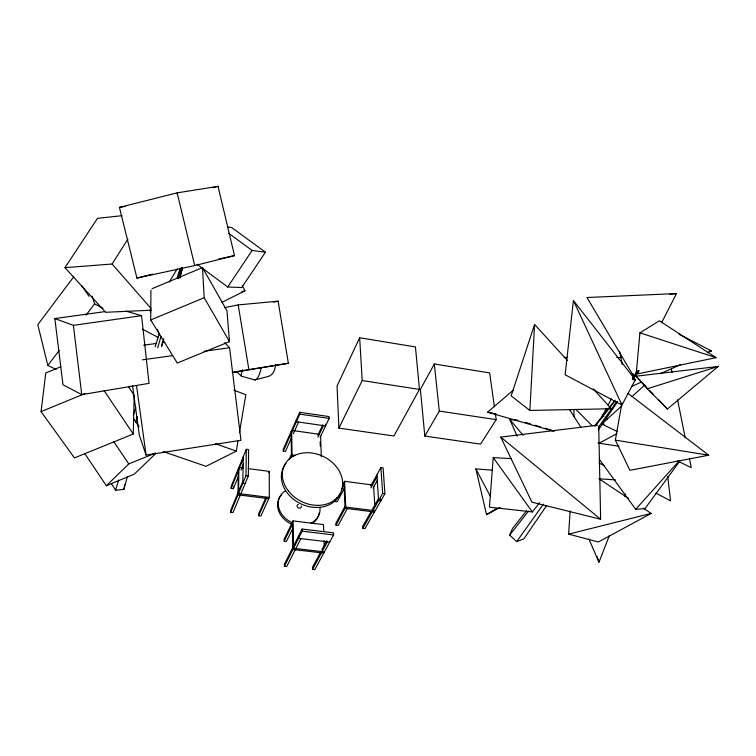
<?xml version="1.0" encoding="UTF-8"?>
<svg xmlns="http://www.w3.org/2000/svg" width="756" height="756" viewBox="0 0 756 756"><rect width="100%" height="100%" fill="white"/><g stroke="black" fill="none" stroke-linecap="round" stroke-linejoin="round"><path stroke-width="1.13" d="M248.261 468.635L269.268 471.404L269.316 497.429L260.905 516.017L258.656 515.743L258.665 513.787L265.989 497.448M152.013 288.716L202.495 267.605L226.942 310.716L229.474 341.608L177.273 363.05L150.727 319.939L150.935 290.304M242.865 481.194L230.693 510.366L230.646 512.341L232.933 512.615L248.346 475.968L248.62 449.622L246.295 449.3L231.175 486.42L231.138 488.338L233.387 488.622L238.31 476.63M230.646 512.341L245.983 475.656L246.295 449.3M243.186 456.926L242.837 483.188L245.18 483.49M238.395 468.701L237.97 494.83L268.749 498.695M233.387 488.622L233.424 486.703M60.792 366.773L45.757 373.001L41.079 411.623L74.447 457.909L133.254 434.02L134.19 395.416L128.482 386.703M611.358 408.731L529.861 410.47L534.587 324.456L567.425 360.499M643.318 508.193L651.199 513.409L598.327 541.995L568.616 534.133L570.156 510.971M511.632 458.627L493.243 457.626L489.425 507.182L532.356 511.925L539.633 502.702M636.174 374.163L639.926 332.838L659.421 320.799L716.055 357.664L636.174 374.163L637.1 372.046M573.426 300.557L565.119 374.759L621.961 405.018L635.323 379.795L573.426 300.557L621.961 405.018M111.463 483.755L115.611 490.238L123.956 489.378L124.608 484.728M163.23 451.587L206.001 466.32L236.316 451.115L238.064 440.757M239.425 432.706L245.842 394.736L233.812 390.134M627.886 393.281L708.684 455.206L629.909 470.308L615.346 440.134L621.942 402.986M123.956 489.378L127.273 476.819M161.699 346.654L163.806 338.66M179.805 278.151L182.527 267.87M161.444 346.068L162.663 341.523M180.004 276.762L182.442 267.671M115.611 490.238L118.616 480.06M135.645 422.387L137.309 416.736M157.673 347.76L161.019 336.448M178.038 278.784L181.374 267.473M133.292 415.299L135.796 407.446M155.112 346.843L159.403 333.377M176.942 278.388L180.155 268.295M534.587 324.456L511.15 395.87L529.861 410.47M588.877 538.971L598.988 562.237L609.279 535.843M624.711 496.248L625.571 494.046M231.138 488.338L243.167 458.864M241.003 470.081L243.687 463.541M546.475 505.792L523.88 538.839L516.669 541.627L509.648 535.125L512.559 528.368L526.582 510.839M268.701 472.68L269.268 471.404M320.1 437.384L329.125 418.399L329.058 416.575L299.707 412.303L283.226 449.395L283.245 451.2L285.39 451.493L291.504 437.828M283.245 451.2L299.745 414.137L299.707 412.303M293.385 433.623L298.563 422.056M258.656 515.743L266.452 498.412M289.094 459.563L291.447 454.403M290.531 458.334L292.052 454.989L291.674 430.381L319.41 434.303M359.658 337.771L337.053 385.985L338.905 428.113L393.923 435.995L419.457 389.406L415.431 346.928L359.658 337.771L362.209 380.551L338.905 428.113M317.889 435.267L322.821 424.834M317.945 437.081L323.379 425.609M323.748 531.421L323.521 524.607L293.073 520.912L284.143 539.151L284.161 541.164L286.42 541.419L292.827 528.444M284.161 541.164L292.496 524.173M320.724 551.984L312.464 567.35L312.521 569.4L314.779 569.655L333.594 534.927L333.509 532.829L302.107 529.058L284.398 564.212L284.426 566.272L286.713 566.527L300.86 538.659M284.426 566.272L302.145 531.166L302.107 529.058M661.717 322.481L676.497 293.555L586.968 297.524L633.963 376.8L637.176 370.506M342.345 485.579L344.566 481.317L372.387 484.983M344.604 487.762L337.214 501.804L335.069 501.53L337.167 497.514M341.372 489.482L344.008 484.464M600.935 418.654L606.444 408.221M608.089 405.093L611.396 398.828M345.001 506.34L335.929 523.228L336.004 525.165L338.187 525.429L347.306 508.571M321.82 549.943L326.781 540.72M336.004 525.165L345.747 507.068L344.566 481.317M312.521 569.4L327.405 541.787M494.396 406.785L489.671 372.906L434.322 363.995L420.383 389.397L424.825 436.07L480.551 444.112L496.191 419.637L495.378 413.797M370.799 485.91L380.92 467.595L383.112 467.888L384.899 493.734L364.902 528.68L362.748 528.416L362.644 526.488L371.111 511.576M370.912 487.809L377.027 476.762M373.067 488.092L377.537 480.06M372.245 509.591L378.454 498.658M362.748 528.416L382.668 493.441L380.92 467.595M424.825 436.07L439.293 411.075L434.322 363.995M169.344 281.96L177.169 268.871M122.066 215.677L97.467 218.352L64.988 267.671L112.105 264.014L127.887 239.132M227.707 286.987L252.117 250.453L265.432 252.22L241.74 287.554L227.707 286.987L196.957 264.231M598.298 429.984L617.567 401.805M632.857 379.455L638.839 370.705L632.243 378.973M516.669 541.627L543.432 504.176M598.327 427.348L616.858 401.427M632.64 379.332L638.811 370.695L632.545 379.2M679.597 461.425L644.972 508.637L635.711 509.346L599.31 459.27M73.757 276.781L37.8 324.693L47.817 365.431L56.218 369.486M47.817 365.431L59.157 350.51M86.099 315.072L94.613 303.874L92.128 296.201M509.648 535.125L528.51 511.094M595.246 426.091L614.836 401.143M594.481 425.987L615.148 400.17M632.857 378.028L638.763 370.657M635.711 509.346L679.03 461.028M84.861 453.685L106.36 485.749L128.785 463.891L155.604 453.052M155.849 453.411L134.379 474.078L106.36 485.749M617.491 431.667L601.785 424.003L621.555 406.057M631.874 396.692L644.84 384.927M554.006 431.317L487.62 412.181L513.267 390.181M667.425 409.005L718.2 366.443L636.013 376.214L647.268 388.782L667.425 409.005L658.722 399.915M492.071 470.119L475.893 468.956L486.505 514.628L496.777 508.438M599.206 443.186L616.783 433.727M486.505 514.628L500.037 507.503M221.905 302.372L244.953 290.833L242.289 285.588M631.364 386.571L640.975 382.3M660.196 373.738L680.485 364.704M707.181 352.816L711.462 350.907L679.001 334.209M150.727 319.939L204.196 297.722L202.495 267.605M41.079 411.623L85.315 393.422M647.268 388.782L718.2 366.443M241.873 291.74L244.953 290.833M236.741 371.678L241.457 376.214L254.772 379.918L266.745 376.847A27.603 15.904 57.5 0 0 275.486 364.364M119.429 207.371L177.131 192.874L218.04 186.345L234.502 255.613L194.708 265.573L136.94 278.066L119.429 207.371L125.184 206.426M212.323 187.771L218.04 186.345M568.616 534.133L651.199 513.409M136.94 278.066L152.636 274.173M218.484 259.091L234.502 255.613M224.589 307.664L238.197 304.904L278.123 301.181L288.367 363.267L232.196 372.528M273.568 302.098L278.123 301.181M105.443 311.557L54.829 318.56L62.994 384.785L81.752 394.632L149.045 383.358L141.552 315.687L125.969 311.122M232.933 372.273L288.367 363.267M132.508 385.579L139.369 435.295L146.069 455.074L240.966 440.285L229.559 347.751L224.674 342.704M54.829 318.56L73.389 325.335L141.552 315.687M142.449 359.837L172.642 355.641M204.007 351.294L229.559 347.751M143.621 345.19L156.492 343.441M162.342 342.638L164.685 342.326M669.514 294.49L676.497 293.555M598.733 426.223L600.633 519.259L531.94 502.164L500.746 437.119L597.542 425.193M709.128 351.153L711.462 350.907M151.323 310.196L105.689 312.294L64.988 267.671M564.089 357.427L567.595 357.437M616.773 357.503L621.46 357.512M599.187 478.85L615.535 479.89M633.027 379.635L635.323 379.795M517.123 436.306L509.809 419.467L517.917 420.204M324.418 551.871L293.498 548.298L293.073 520.912M323.757 553.08L292.884 549.517L292.468 522.15M601.785 424.003L604.101 424.277M329.729 542.061L298.507 538.376L298.469 536.288M302.145 531.166L333.594 534.927M269.316 497.429L238.509 493.555L238.924 467.406L243.593 468.021M345.747 507.068L375.146 510.772M374.456 511.992L345.086 508.297L343.914 482.564M245.983 475.656L248.346 475.968M382.668 493.441L384.899 493.734M292.052 454.989L295.435 455.452M293.725 456.577L291.476 456.265L291.098 431.667M299.745 414.137L329.125 418.399M597.968 443.11L618.956 446.201M439.293 411.075L496.191 419.637M362.209 380.551L419.457 389.406M615.346 440.134L708.684 455.206M227.301 226.772L231.723 227.565L265.432 252.22M487.62 412.181L496.21 414.08M524.995 422.264L530.58 423.936M535.04 425.269L540.616 426.932M545.076 428.265L551.842 430.287M639.926 332.838L716.055 357.664M215.413 443.677L236.316 451.115M677.499 460.933L691.249 467.633L689.396 458.457M599.054 462.984L604.186 465.705M655.962 493.129L670.563 500.859L667.737 476.507M94.613 303.874L102.929 308.268M142.421 329.144L158.013 337.374M599.017 478.841L628.548 498.402M228.624 233.245L252.117 250.453M500.746 437.119L600.633 519.259M602.135 414.921L603.912 416.433M605.688 417.936L607.465 419.438M575.845 409.346L592.165 425.798M636.013 376.214L646.919 387.601M650.037 390.861L653.184 394.131M593.309 388.915L610.574 407.871M112.105 264.014L150.935 308.372M509.809 419.467L523.086 435.305M493.243 457.626L532.356 511.925M81.667 285.617L89.019 296.324M133.859 419.107L139.076 426.771M113.901 441.863L128.785 463.891M104.092 390.616L133.254 434.02M569.599 409.639L580.825 427.149M204.196 297.722L229.474 341.608M475.893 468.956L490.181 495.964M149.849 310.017L150.68 312.162M157.371 329.351L159.459 334.728M632.857 373.483L633.963 376.8M597.164 556.643L598.988 562.237M177.131 192.874L194.708 265.573M671.366 368.994L672.056 372.434M677.603 399.962L685.238 437.818M619.665 351.653L622.216 364.316M238.197 304.904L248.885 369.627M136.505 385.484L146.069 455.074M73.389 325.335L81.752 394.632M380.665 498.941L380.797 500.907L378.586 500.623L376.904 474.853M373.615 486.297L374.853 506.114M334.993 499.64L335.069 501.53M325.486 424.107L325.553 425.921L296.361 421.735L296.333 419.911M320.601 435.636L321.291 456.643M324.04 540.512L324.23 546.191M320.147 441.57L320.298 446.238M573.889 409.61L573.965 416.669M241.457 376.214A27.575 3.648 -60.5 0 1 242.752 369.627M261.245 367.945A27.547 7.598 -88.2 0 1 254.772 379.918M301.266 505.991A2.221 1.814 25.8 0 1 299.981 508.136A2.221 1.814 25.8 0 1 297.25 506.737A2.221 1.814 25.8 0 1 298.289 504.46M319.949 507.616A21.603 17.634 25.8 0 1 310.848 523.18M292.118 522.632A21.603 17.634 25.8 0 1 285.381 490.814M319.164 512.908A21.565 17.624 25.8 0 1 312.483 523.303M291.419 524.059A21.565 17.624 25.8 0 1 281.686 494.689M340.058 493.63A31.194 25.005 25.8 0 1 298.544 502.627A31.194 25.005 25.8 0 1 286.07 463.447M288.603 491.239A31.261 25.014 25.8 0 0 340.417 493.148A31.261 25.014 25.8 0 0 308.514 452.75A31.261 25.014 25.8 0 0 288.603 491.239"/></g></svg>
